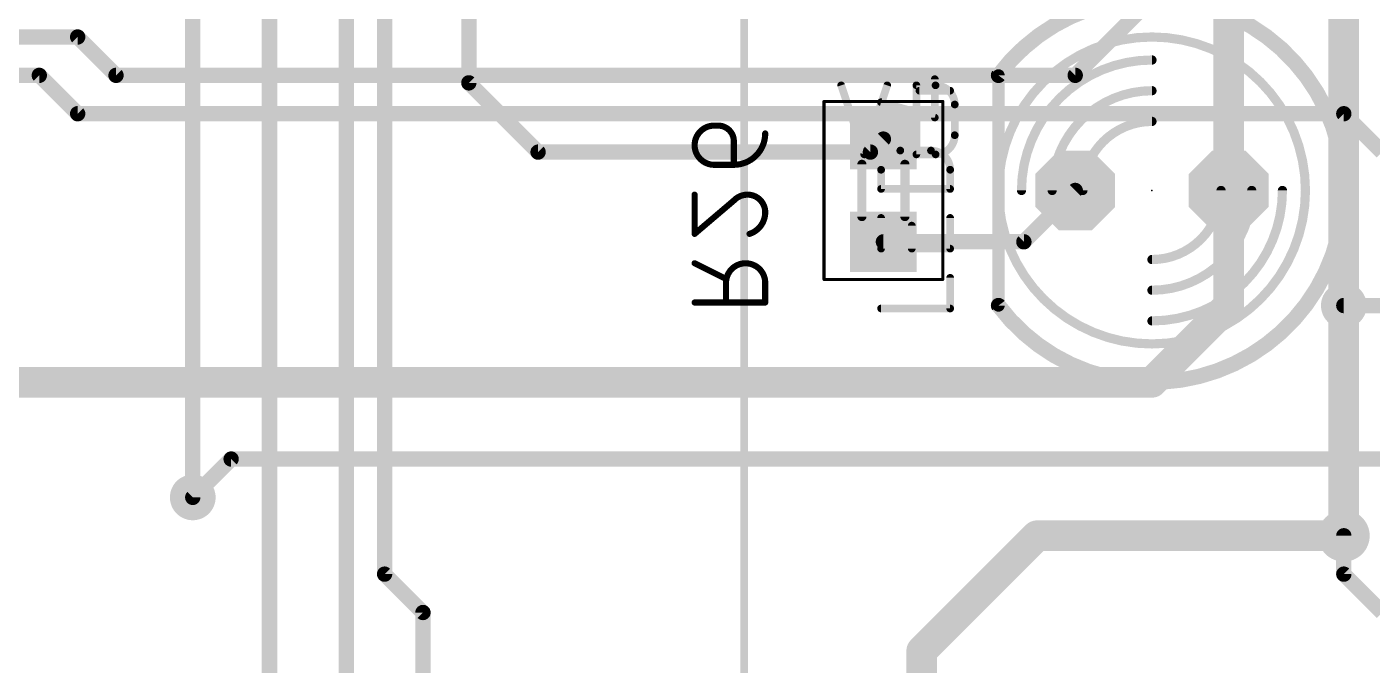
# Model space of a CAD drawing. Extents: x -10 to 79, y 9 to 113.
# Drawn here: x 44.88 to 67.14, y 57.55 to 68.11 of the extents above; entities that cross this region are included whole.
import ezdxf

# ---------------------------------------------------------------- set-up
doc = ezdxf.new("R2010")
doc.units = 0
for name, color, linetype in [('1', 12, 'CONTINUOUS'), ('16', 132, 'CONTINUOUS'), ('17', 110, 'CONTINUOUS'), ('18', 110, 'CONTINUOUS'), ('21', 253, 'CONTINUOUS'), ('23', 53, 'CONTINUOUS'), ('24', 53, 'CONTINUOUS'), ('25', 253, 'CONTINUOUS'), ('26', 253, 'CONTINUOUS'), ('27', 253, 'CONTINUOUS'), ('40', 132, 'CONTINUOUS'), ('51', 253, 'CONTINUOUS'), ('52', 253, 'CONTINUOUS')]:
    doc.layers.add(name, color=color, linetype=linetype)

# ---------------------------------------------------------------- blocks, each defined once
blk = doc.blocks.new('OCTAGONP')
at = {"const_width": 0.5}
blk.add_lwpolyline([(-0.25, -0.1036), (-0.25, 0.1036), (-0.1036, 0.25), (0.1036, 0.25), (0.25, 0.1036), (0.25, -0.1036), (0.1036, -0.25), (-0.1036, -0.25), (-0.25, -0.1036), (-0.25, 0.1036)], dxfattribs=at)
blk = doc.blocks.new('RECT')
blk.add_solid([(-0.5, -0.5), (0.5, -0.5), (-0.5, 0.5), (0.5, 0.5)])
blk = doc.blocks.new('ROUNDV')
at = {"const_width": 0.5}
blk.add_lwpolyline([(0, -0.25, 1), (0, 0.25, 1), (0, -0.25)], format="xyb", dxfattribs=at)

msp = doc.modelspace()

# ---------------------------------------------------------------- linework, layer by layer
at = {"layer": '1'}
for points, const_width in [([(62.23, 67.31), (63.5, 68.58)], 0.254), ([(41.91, 67.945), (45.72, 67.945)], 0.254), ([(45.72, 67.945), (46.355, 67.31)], 0.254), ([(45.085, 67.31), (37.465, 67.31)], 0.254), ([(45.72, 66.675), (45.085, 67.31)], 0.254), ([(46.355, 67.31), (62.23, 67.31)], 0.254), ([(66.675, 66.675), (45.72, 66.675)], 0.254), ([(67.31, 66.04), (66.675, 66.675)], 0.254), ([(64.77, 63.5), (64.77, 65.405)], 0.508), ([(63.5, 62.23), (64.77, 63.5)], 0.508), ([(69, 63.5), (66.675, 63.5)], 0.254), ([(40.64, 62.23), (63.5, 62.23)], 0.508), ([(48.26, 60.96), (47.625, 60.325)], 0.254), ([(69, 60.96), (48.26, 60.96)], 0.254), ([(66.675, 59.69), (66.675, 59.055)], 0.254), ([(66.675, 59.055), (67.31, 58.42)], 0.254)]:
    msp.add_lwpolyline(points, dxfattribs=dict(at, const_width=const_width))
for points, const_width in [([(45.7649, 67.9899, 1), (45.6751, 67.9001)], 0.127), ([(45.72, 67.8815, 1), (45.72, 68.0085)], 0.127), ([(45.1299, 67.3549, 1), (45.0401, 67.2651)], 0.127), ([(45.085, 67.2465, 1), (45.085, 67.3735)], 0.127), ([(46.355, 67.3735, 1), (46.355, 67.2465)], 0.127), ([(46.3101, 67.2651, 1), (46.3999, 67.3549)], 0.127), ([(62.1851, 67.3549, 1), (62.2749, 67.2651)], 0.127), ([(62.23, 67.2465, 1), (62.23, 67.3735)], 0.127), ([(45.72, 66.7385, 1), (45.72, 66.6115)], 0.127), ([(66.7199, 66.7199, 1), (66.6301, 66.6301)], 0.127), ([(66.675, 66.6115, 1), (66.675, 66.7385)], 0.127), ([(45.6751, 66.6301, 1), (45.7649, 66.7199)], 0.127), ([(64.897, 65.405, 1), (64.643, 65.405)], 0.254), ([(64.8598, 63.4102, 1), (64.6802, 63.5898)], 0.254), ([(64.643, 63.5, 1), (64.897, 63.5)], 0.254), ([(66.675, 63.5635, 1), (66.675, 63.4365)], 0.127), ([(63.4102, 62.3198, 1), (63.5898, 62.1402)], 0.254), ([(63.5, 62.103, 1), (63.5, 62.357)], 0.254), ([(48.26, 61.0235, 1), (48.26, 60.8965)], 0.127), ([(48.3049, 60.9151, 1), (48.2151, 61.0049)], 0.127), ([(47.5801, 60.3699, 1), (47.6699, 60.2801)], 0.127), ([(66.7385, 59.69, 1), (66.6115, 59.69)], 0.127), ([(66.7199, 59.0999, 1), (66.6301, 59.0101)], 0.127), ([(66.6115, 59.055, 1), (66.7385, 59.055)], 0.127)]:
    msp.add_lwpolyline(points, format="xyb", dxfattribs=dict(at, const_width=const_width))
at = {"layer": '16'}
for points, const_width in [([(50.8, 79.375), (50.8, 59.055)], 0.254), ([(50.165, 78.105), (50.165, 55.245)], 0.254), ([(48.895, 76.835), (48.895, 53.975)], 0.254), ([(47.625, 76.2), (47.625, 60.325)], 0.254), ([(64.77, 65.405), (64.77, 71.755)], 0.508), ([(66.675, 71.12), (66.675, 63.5)], 0.508), ([(52.1942, 70.485), (52.1942, 67.1858)], 0.254), ([(52.1942, 67.1858), (53.34, 66.04)], 0.254), ([(58.84, 66.04), (59.055, 66.255)], 0.254), ([(53.34, 66.04), (58.84, 66.04)], 0.254), ([(62.23, 65.405), (61.38, 64.555)], 0.254), ([(61.38, 64.555), (59.055, 64.555)], 0.254), ([(66.675, 63.5), (66.675, 59.69)], 0.508), ([(59.69, 57.785), (61.595, 59.69)], 0.508), ([(61.595, 59.69), (66.675, 59.69)], 0.508), ([(50.8, 59.055), (51.435, 58.42)], 0.254), ([(51.435, 58.42), (51.435, 53.34)], 0.254), ([(59.69, 55.245), (59.69, 57.785)], 0.508)]:
    msp.add_lwpolyline(points, dxfattribs=dict(at, const_width=const_width))
for points, const_width in [([(52.2391, 67.2307, 1), (52.1493, 67.1409)], 0.127), ([(52.1307, 67.1858, 1), (52.2577, 67.1858)], 0.127), ([(59.0999, 66.2101, 1), (59.0101, 66.2999)], 0.127), ([(53.34, 66.1035, 1), (53.34, 65.9765)], 0.127), ([(53.2951, 65.9951, 1), (53.3849, 66.0849)], 0.127), ([(58.7951, 66.0849, 1), (58.8849, 65.9951)], 0.127), ([(58.84, 65.9765, 1), (58.84, 66.1035)], 0.127), ([(62.2749, 65.3601, 1), (62.1851, 65.4499)], 0.127), ([(64.643, 65.405, 1), (64.897, 65.405)], 0.254), ([(59.055, 64.6185, 1), (59.055, 64.4915)], 0.127), ([(61.3351, 64.5999, 1), (61.4249, 64.5101)], 0.127), ([(61.38, 64.4915, 1), (61.38, 64.6185)], 0.127), ([(66.802, 63.5, 1), (66.548, 63.5)], 0.254), ([(66.548, 63.5, 1), (66.802, 63.5)], 0.254), ([(47.5615, 60.325, 1), (47.6885, 60.325)], 0.127), ([(61.595, 59.817, 1), (61.595, 59.563)], 0.254), ([(61.6848, 59.6002, 1), (61.5052, 59.7798)], 0.254), ([(66.675, 59.563, 1), (66.675, 59.817)], 0.254), ([(66.548, 59.69, 1), (66.802, 59.69)], 0.254), ([(50.8449, 59.0999, 1), (50.7551, 59.0101)], 0.127), ([(50.7365, 59.055, 1), (50.8635, 59.055)], 0.127), ([(51.4985, 58.42, 1), (51.3715, 58.42)], 0.127), ([(51.3901, 58.3751, 1), (51.4799, 58.4649)], 0.127), ([(59.817, 57.785, 1), (59.563, 57.785)], 0.254), ([(59.6002, 57.8748, 1), (59.7798, 57.6952)], 0.254)]:
    msp.add_lwpolyline(points, format="xyb", dxfattribs=dict(at, const_width=const_width))
at = {"layer": '21'}
for points, const_width in [([(56.75, 112.324), (56.75, 35.25)], 0.127), ([(60.96, 67.31), (60.96, 63.5)], 0.2032)]:
    msp.add_lwpolyline(points, dxfattribs=dict(at, const_width=const_width))
for points, const_width in [([(60.96, 63.5, 3), (60.96, 67.31)], 0.254), ([(63.5, 62.865, 1), (63.5, 67.945, 1), (63.5, 62.865)], 0.1524), ([(60.9092, 67.3481, 1), (61.0108, 67.2719)], 0.127), ([(61.0108, 67.31, 1), (60.9092, 67.31)], 0.1016), ([(61.0108, 63.5381, 1), (60.9092, 63.4619)], 0.127), ([(60.9092, 63.5, 1), (61.0108, 63.5)], 0.1016)]:
    msp.add_lwpolyline(points, format="xyb", dxfattribs=dict(at, const_width=const_width))
at = {"layer": '23'}
msp.add_point((63.5, 65.405), dxfattribs=at)
at = {"layer": '24'}
msp.add_point((59.055, 65.405), dxfattribs=at)
at = {"layer": '25', "const_width": 0.127}
for points in [[(59.9059, 66.6115), (59.9059, 67.2465)], [(59.6519, 67.056), (60.1599, 67.056)], [(59.0169, 66.8655), (59.9059, 66.6115)], [(59.3344, 66.0654), (59.8424, 66.0654)], [(59.0169, 65.4304), (59.0169, 65.7479)], [(60.1599, 65.7479), (60.1599, 65.4304)], [(60.1599, 65.4304), (59.0169, 65.4304)], [(59.0169, 64.4423), (59.0169, 64.9503)], [(60.1599, 64.9503), (60.1599, 64.4423)], [(59.5249, 64.4423), (59.5249, 64.8233)], [(60.1599, 64.4423), (59.0169, 64.4423)], [(60.1599, 63.4517), (60.1599, 63.9597)], [(59.0169, 63.4517), (60.1599, 63.4517)]]:
    msp.add_lwpolyline(points, dxfattribs=at)
at = {"layer": '25'}
for points, const_width in [([(59.9377, 67.2465, 1), (59.8742, 67.2465)], 0.0635), ([(59.6519, 67.0877, 1), (59.6519, 67.0242)], 0.0635), ([(60.1599, 67.0242, 1), (60.1599, 67.0877)], 0.0635), ([(59.0256, 66.896, 1), (59.0082, 66.835)], 0.0635), ([(59.8742, 66.6115, 1), (59.9377, 66.6115)], 0.0635), ([(59.8972, 66.581, 1), (59.9146, 66.642)], 0.0635), ([(59.3344, 66.0654, 0.4142), (59.0169, 65.7479)], 0.127), ([(59.3344, 66.0971, 1), (59.3344, 66.0336)], 0.0635), ([(59.3344, 66.0336, 1), (59.3344, 66.0971)], 0.0635), ([(60.1599, 65.7479, 0.4142), (59.8424, 66.0654)], 0.127), ([(59.8424, 66.0971, 1), (59.8424, 66.0336)], 0.0635), ([(59.8424, 66.0336, 1), (59.8424, 66.0971)], 0.0635), ([(59.0487, 65.7479, 1), (58.9851, 65.7479)], 0.0635), ([(58.9851, 65.7479, 1), (59.0487, 65.7479)], 0.0635), ([(60.1917, 65.7479, 1), (60.1281, 65.7479)], 0.0635), ([(60.1281, 65.7479, 1), (60.1917, 65.7479)], 0.0635), ([(59.0169, 65.4622, 1), (59.0169, 65.3987)], 0.0635), ([(58.9851, 65.4304, 1), (59.0487, 65.4304)], 0.0635), ([(60.1281, 65.4304, 1), (60.1917, 65.4304)], 0.0635), ([(60.1599, 65.3987, 1), (60.1599, 65.4622)], 0.0635), ([(59.0487, 64.9503, 1), (58.9851, 64.9503)], 0.0635), ([(60.1917, 64.9503, 1), (60.1281, 64.9503)], 0.0635), ([(59.5567, 64.8233, 1), (59.4931, 64.8233)], 0.0635), ([(59.0169, 64.4741, 1), (59.0169, 64.4106)], 0.0635), ([(58.9851, 64.4423, 1), (59.0487, 64.4423)], 0.0635), ([(59.4931, 64.4423, 1), (59.5567, 64.4423)], 0.0635), ([(60.1281, 64.4423, 1), (60.1917, 64.4423)], 0.0635), ([(60.1599, 64.4106, 1), (60.1599, 64.4741)], 0.0635), ([(60.1917, 63.9597, 1), (60.1281, 63.9597)], 0.0635), ([(59.0169, 63.4835, 1), (59.0169, 63.42)], 0.0635), ([(60.1281, 63.4517, 1), (60.1917, 63.4517)], 0.0635), ([(60.1599, 63.42, 1), (60.1599, 63.4835)], 0.0635)]:
    msp.add_lwpolyline(points, format="xyb", dxfattribs=dict(at, const_width=const_width))
at = {"layer": '26'}
for points, const_width in [([(56.2554, 66.4785, 1), (56.2554, 65.8294)], 0.1016), ([(56.2554, 66.5039, 1), (56.2554, 66.4531)], 0.0508), ([(56.2554, 66.4531, 1), (56.2554, 66.5039)], 0.0508), ([(56.5799, 66.2189, 0.4142), (56.3203, 66.4785)], 0.1016), ([(56.3203, 66.5039, 1), (56.3203, 66.4531)], 0.0508), ([(56.3203, 66.4531, 1), (56.3203, 66.5039)], 0.0508), ([(56.5799, 65.8294, 0.4142), (57.0992, 66.3487)], 0.1016), ([(57.1246, 66.3487, 1), (57.0738, 66.3487)], 0.0508), ([(56.6053, 66.2189, 1), (56.5545, 66.2189)], 0.0508), ([(56.5545, 66.2189, 1), (56.6053, 66.2189)], 0.0508), ([(56.2554, 65.8548, 1), (56.2554, 65.804)], 0.0508), ([(56.2554, 65.804, 1), (56.2554, 65.8548)], 0.0508), ([(56.5799, 65.8548, 1), (56.5799, 65.804)], 0.0508), ([(56.5545, 65.8294, 1), (56.6053, 65.8294)], 0.0508), ([(56.5799, 65.804, 1), (56.5799, 65.8548)], 0.0508), ([(55.9562, 65.3355, 1), (55.9054, 65.3355)], 0.0508), ([(56.8071, 65.3355, 0.2053), (56.5799, 65.2382)], 0.1016), ([(56.5615, 65.2557, 1), (56.5983, 65.2207)], 0.0508), ([(56.5964, 65.2188, 1), (56.5635, 65.2575)], 0.0508), ([(57.0992, 65.0434, 0.4142), (56.8071, 65.3355)], 0.1016), ([(56.8071, 65.3609, 1), (56.8071, 65.3101)], 0.0508), ([(56.8071, 65.3101, 1), (56.8071, 65.3609)], 0.0508), ([(56.8396, 64.6864, 0.3252), (57.0992, 65.0434)], 0.1016), ([(57.1246, 65.0434, 1), (57.0738, 65.0434)], 0.0508), ([(57.0738, 65.0434, 1), (57.1246, 65.0434)], 0.0508), ([(55.9143, 64.7058, 1), (55.9473, 64.6671)], 0.0508), ([(55.9054, 64.6864, 1), (55.9562, 64.6864)], 0.0508), ([(56.8317, 64.7106, 1), (56.8474, 64.6623)], 0.0508), ([(55.9422, 64.2226, 1), (55.9194, 64.1772)], 0.0508), ([(57.0992, 63.8754, 1), (56.4501, 63.8754)], 0.1016), ([(56.4755, 63.8754, 1), (56.4247, 63.8754)], 0.0508), ([(56.4247, 63.8754, 1), (56.4755, 63.8754)], 0.0508), ([(56.4387, 63.9175, 1), (56.4614, 63.963)], 0.0508), ([(57.1246, 63.8754, 1), (57.0738, 63.8754)], 0.0508), ([(57.0738, 63.8754, 1), (57.1246, 63.8754)], 0.0508), ([(55.9308, 63.5762, 1), (55.9308, 63.5254)], 0.0508), ([(56.4247, 63.5508, 1), (56.4755, 63.5508)], 0.0508), ([(57.0738, 63.5508, 1), (57.1246, 63.5508)], 0.0508), ([(57.0992, 63.5254, 1), (57.0992, 63.5762)], 0.0508)]:
    msp.add_lwpolyline(points, format="xyb", dxfattribs=dict(at, const_width=const_width))
at = {"layer": '26', "const_width": 0.1016}
for points in [[(56.3203, 66.4785), (56.2554, 66.4785)], [(56.5799, 65.8294), (56.5799, 66.2189)], [(56.2554, 65.8294), (56.5799, 65.8294)], [(55.9308, 64.6864), (55.9308, 65.3355)], [(56.5799, 65.2382), (55.9308, 64.6864)], [(55.9308, 64.1999), (56.4501, 63.9403)], [(56.4501, 63.8754), (56.4501, 63.5508)], [(57.0992, 63.5508), (57.0992, 63.8754)], [(55.9308, 63.5508), (57.0992, 63.5508)]]:
    msp.add_lwpolyline(points, dxfattribs=at)
at = {"layer": '27', "const_width": 0.127}
for points in [[(58.3565, 67.1449), (58.7375, 66.0019)], [(58.7375, 66.0019), (59.1185, 67.1449)], [(59.6011, 66.0019), (59.6011, 67.1449)], [(59.6011, 67.1449), (59.9186, 67.1449)], [(60.2361, 66.8274), (60.2361, 66.3194)], [(59.9186, 66.0019), (59.6011, 66.0019)]]:
    msp.add_lwpolyline(points, dxfattribs=at)
at = {"layer": '27'}
for points, const_width in [([(58.3866, 67.1549, 1), (58.3264, 67.1349)], 0.0635), ([(59.1486, 67.1349, 1), (59.0884, 67.1549)], 0.0635), ([(59.6329, 67.1449, 1), (59.5694, 67.1449)], 0.0635), ([(59.6011, 67.1767, 1), (59.6011, 67.1132)], 0.0635), ([(60.2361, 66.8274, 0.4142), (59.9186, 67.1449)], 0.127), ([(59.9186, 67.1767, 1), (59.9186, 67.1132)], 0.0635), ([(59.9186, 67.1132, 1), (59.9186, 67.1767)], 0.0635), ([(60.2679, 66.8274, 1), (60.2043, 66.8274)], 0.0635), ([(60.2043, 66.8274, 1), (60.2679, 66.8274)], 0.0635), ([(59.9186, 66.0019, 0.4142), (60.2361, 66.3194)], 0.127), ([(60.2679, 66.3194, 1), (60.2043, 66.3194)], 0.0635), ([(60.2043, 66.3194, 1), (60.2679, 66.3194)], 0.0635), ([(58.7074, 66.0119, 1), (58.7676, 65.9919)], 0.0635), ([(58.7074, 65.9919, 1), (58.7676, 66.0119)], 0.0635), ([(59.6011, 66.0337, 1), (59.6011, 65.9702)], 0.0635), ([(59.5694, 66.0019, 1), (59.6329, 66.0019)], 0.0635), ([(59.9186, 66.0337, 1), (59.9186, 65.9702)], 0.0635), ([(59.9186, 65.9702, 1), (59.9186, 66.0337)], 0.0635)]:
    msp.add_lwpolyline(points, format="xyb", dxfattribs=dict(at, const_width=const_width))
at = {"layer": '40', "const_width": 0.0508}
for points in [[(58.072, 66.878), (58.072, 63.932)], [(60.038, 66.878), (58.072, 66.878)], [(60.038, 63.932), (60.038, 66.878)], [(58.072, 63.932), (60.038, 63.932)]]:
    msp.add_lwpolyline(points, dxfattribs=at)
at = {"layer": '40', "const_width": 0.0254}
for points in [[(58.0847, 66.878, 1), (58.0593, 66.878)], [(58.072, 66.8907, 1), (58.072, 66.8653)], [(60.0507, 66.878, 1), (60.0253, 66.878)], [(60.038, 66.8653, 1), (60.038, 66.8907)], [(58.072, 63.9447, 1), (58.072, 63.9193)], [(58.0593, 63.932, 1), (58.0847, 63.932)], [(60.0253, 63.932, 1), (60.0507, 63.932)], [(60.038, 63.9193, 1), (60.038, 63.9447)]]:
    msp.add_lwpolyline(points, format="xyb", dxfattribs=at)
at = {"layer": '51'}
for points, const_width in [([(63.5, 67.564, 0.4142), (61.341, 65.405)], 0.1524), ([(63.5, 67.5259, 1), (63.5, 67.6021)], 0.0762), ([(63.5, 67.056, 0.4142), (61.849, 65.405)], 0.1524), ([(63.5, 67.0179, 1), (63.5, 67.0941)], 0.0762), ([(63.5, 66.548, 0.4142), (62.357, 65.405)], 0.1524), ([(63.5, 66.5099, 1), (63.5, 66.5861)], 0.0762), ([(63.5, 64.262, 0.4142), (64.643, 65.405)], 0.1524), ([(63.5, 63.754, 0.4142), (65.151, 65.405)], 0.1524), ([(63.5, 63.246, 0.4142), (65.659, 65.405)], 0.1524), ([(64.6811, 65.405, 1), (64.6049, 65.405)], 0.0762), ([(65.1891, 65.405, 1), (65.1129, 65.405)], 0.0762), ([(65.6971, 65.405, 1), (65.6209, 65.405)], 0.0762), ([(61.3029, 65.405, 1), (61.3791, 65.405)], 0.0762), ([(61.8109, 65.405, 1), (61.8871, 65.405)], 0.0762), ([(62.3189, 65.405, 1), (62.3951, 65.405)], 0.0762), ([(63.5, 64.3001, 1), (63.5, 64.2239)], 0.0762), ([(63.5, 63.7921, 1), (63.5, 63.7159)], 0.0762), ([(63.5, 63.2841, 1), (63.5, 63.2079)], 0.0762)]:
    msp.add_lwpolyline(points, format="xyb", dxfattribs=dict(at, const_width=const_width))
at = {"layer": '52', "const_width": 0.1524}
for points in [[(58.699, 64.973), (58.699, 65.837)], [(59.411, 65.837), (59.411, 64.973)]]:
    msp.add_lwpolyline(points, dxfattribs=at)
at = {"layer": '52', "const_width": 0.0762}
for points in [[(58.7371, 65.837, 1), (58.6609, 65.837)], [(59.4491, 65.837, 1), (59.3729, 65.837)], [(58.6609, 64.973, 1), (58.7371, 64.973)], [(59.3729, 64.973, 1), (59.4491, 64.973)]]:
    msp.add_lwpolyline(points, format="xyb", dxfattribs=at)

# ---------------------------------------------------------------- block references
at = {"layer": '16', "yscale": 1.1, "rotation": 270}
for p in [(59.055, 66.255), (59.055, 64.555)]:
    msp.add_blockref('RECT', p, dxfattribs=at)
at = {"layer": '17', "xscale": 1.3208, "yscale": 1.3208, "rotation": 180}
for p in [(62.23, 65.405), (62.23, 65.405), (64.77, 65.405), (64.77, 65.405)]:
    msp.add_blockref('OCTAGONP', p, dxfattribs=at)
at = {"layer": '18'}
for p, xscale, yscale in [((66.675, 63.5), 0.7564, 0.7564), ((66.675, 63.5), 0.7564, 0.7564), ((47.625, 60.325), 0.7564, 0.7564), ((47.625, 60.325), 0.7564, 0.7564), ((66.675, 59.69), 0.8564, 0.8564), ((66.675, 59.69), 0.8564, 0.8564)]:
    msp.add_blockref('ROUNDV', p, dxfattribs=dict(at, xscale=xscale, yscale=yscale))
at = {"layer": '52', "xscale": 0.4064, "yscale": 0.8636, "rotation": 270}
for p in [(59.055, 66.04), (59.055, 64.77)]:
    msp.add_blockref('RECT', p, dxfattribs=at)

doc.saveas('drawing.dxf')
